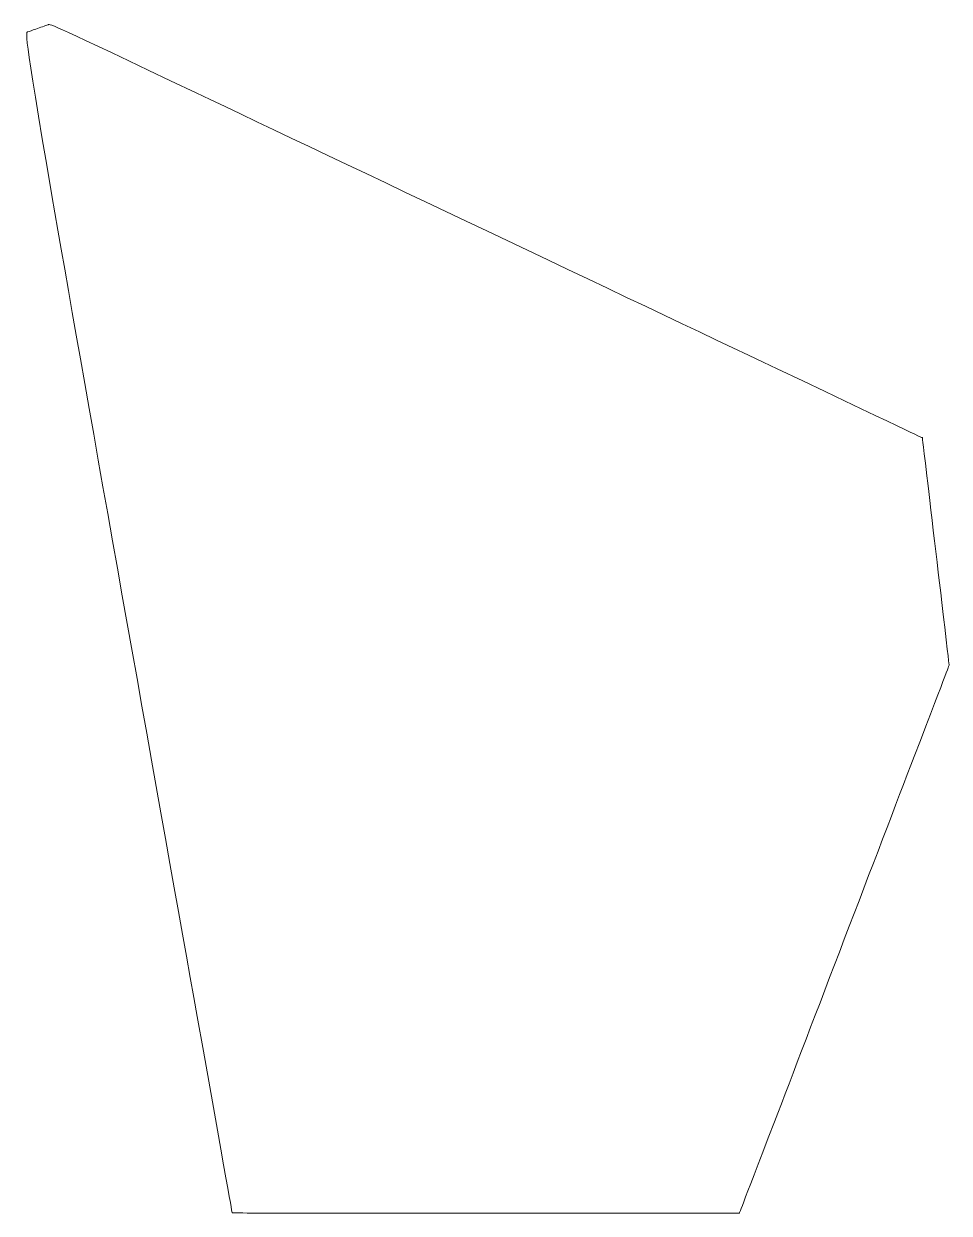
# Model space of a CAD drawing. Header units: millimetres. Extents: x -63 to 63, y -81 to 81.
import ezdxf

# ---------------------------------------------------------------- set-up
doc = ezdxf.new("R2010")
doc.units = ezdxf.units.MM
doc.header["$MEASUREMENT"] = 0
doc.layers.add('Camada 1', color=7, linetype='Continuous')

msp = doc.modelspace()

# ---------------------------------------------------------------- linework, layer by layer
at = {"layer": 'Camada 1', "color": 250, "lineweight": 9}
msp.add_open_spline([(-58.6315, 53.0036), (-63.2862, 79.8411), (-63.0394, 79.9293), (-62.7585, 80.0295), (-62.4776, 80.1298), (-62.1625, 80.2422), (-61.632, 80.4316), (-61.1014, 80.621), (-60.3554, 80.8873), (-59.9787, 81.0159), (-59.6019, 81.1447), (-59.5943, 81.1358), (-39.7854, 71.7242), (-19.9764, 62.3129), (19.6336, 43.4989), (39.4363, 34.0942), (59.2391, 24.6896), (59.2346, 24.6941), (59.2323, 24.6918), (59.23, 24.6896), (59.23, 24.6803), (59.8395, 19.5141), (60.4493, 14.348), (61.6685, 4.025), (62.2781, -1.1366), (62.8878, -6.2982), (62.8878, -6.2982), (62.8878, -6.2994), (62.8878, -6.3006), (62.8878, -6.3027), (58.1213, -18.7602), (53.3549, -31.2175), (43.8223, -56.13), (39.0552, -68.5857), (34.2882, -81.0413), (34.2871, -81.0401), (34.2856, -81.04), (34.2843, -81.0398), (34.2828, -81.0406), (22.7554, -81.0411), (11.2282, -81.0415), (-11.8249, -81.0415), (-23.3515, -81.0314), (-34.8779, -81.0211), (-34.8779, -81.0009), (-34.8757, -80.9952), (-34.8734, -80.9896), (-34.8689, -80.9987), (-39.6447, -54.2098), (-44.4205, -27.4208), (-53.9767, 26.1661), (-58.6315, 53.0036)], degree=3, knots=[0, 0, 0, 0, 0.05882353, 0.05882353, 0.05882353, 0.11764706, 0.11764706, 0.11764706, 0.17647059, 0.17647059, 0.17647059, 0.23529412, 0.23529412, 0.23529412, 0.29411765, 0.29411765, 0.29411765, 0.35294118, 0.35294118, 0.35294118, 0.41176471, 0.41176471, 0.41176471, 0.47058824, 0.47058824, 0.47058824, 0.52941176, 0.52941176, 0.52941176, 0.58823529, 0.58823529, 0.58823529, 0.64705882, 0.64705882, 0.64705882, 0.70588235, 0.70588235, 0.70588235, 0.76470588, 0.76470588, 0.76470588, 0.82352941, 0.82352941, 0.82352941, 0.88235294, 0.88235294, 0.88235294, 0.94117647, 0.94117647, 0.94117647, 1, 1, 1, 1], dxfattribs=at)

doc.saveas('drawing.dxf')
